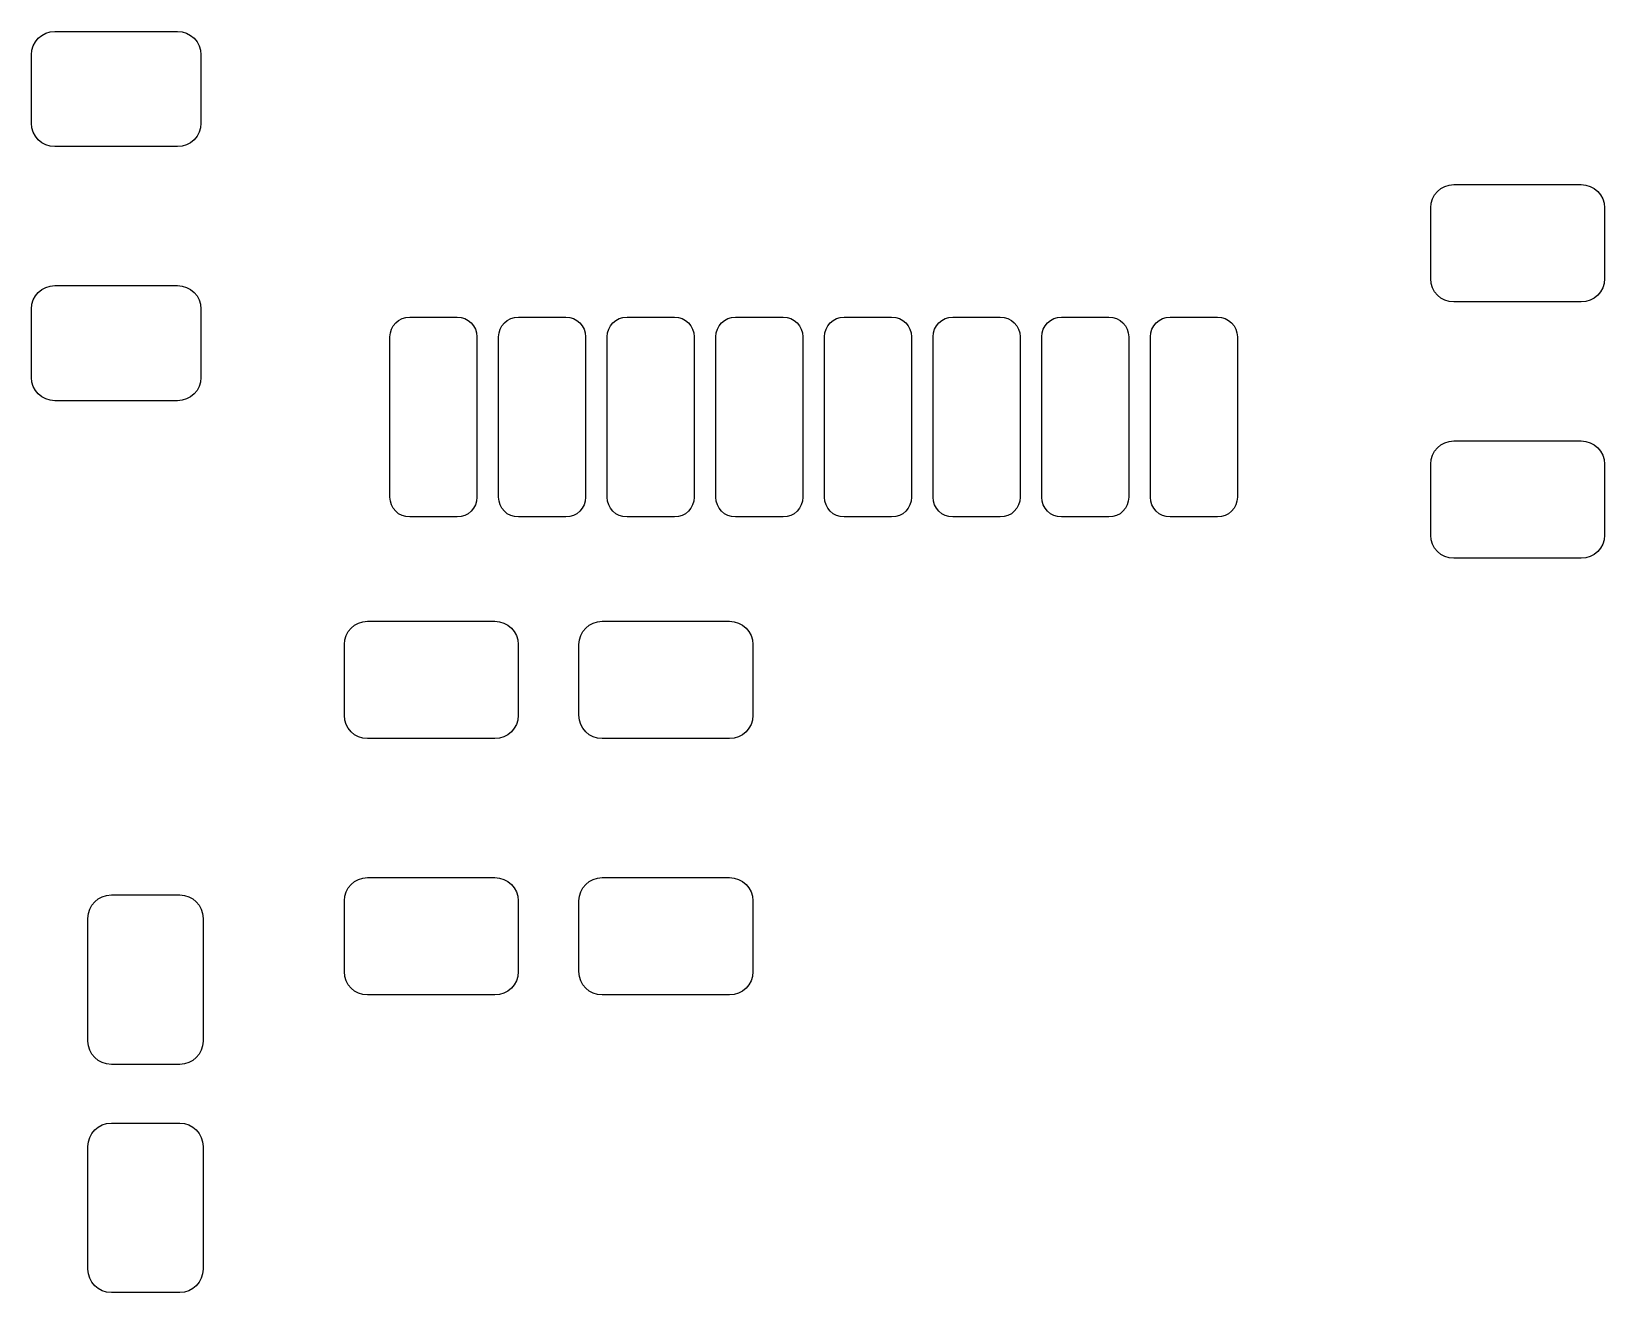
# Model space of a CAD drawing. Extents: x -2.2 to 93.1, y -83.6 to 12.9.
# Drawn here: x 75.03 to 93.12, y -83.6 to -69.09 of the extents above; entities that cross this region are included whole.
import ezdxf

# ---------------------------------------------------------------- set-up
doc = ezdxf.new("R2010")
doc.units = 0
doc.layers.add('BLACK', color=7, linetype='CONTINUOUS')

msp = doc.modelspace()

# ---------------------------------------------------------------- linework, layer by layer
at = {"layer": 'BLACK', "linetype": 'CONTINUOUS'}
for p, q in [((75.1033, -69.1658), (75.1436, -69.1326)), ((75.1436, -69.1326), (75.1897, -69.108)), ((75.1897, -69.108), (75.2397, -69.0929)), ((75.2397, -69.0929), (75.2941, -69.0875)), ((75.2941, -69.0875), (76.7059, -69.0875)), ((76.7059, -69.0875), (76.7603, -69.0929)), ((76.7603, -69.0929), (76.8103, -69.108)), ((76.8103, -69.108), (76.8563, -69.1326)), ((76.8563, -69.1326), (76.8967, -69.1658)), ((75.025, -69.3566), (75.0304, -69.3022)), ((75.0304, -69.3022), (75.0455, -69.2522)), ((75.0455, -69.2522), (75.0701, -69.2061)), ((75.0701, -69.2061), (75.1033, -69.1658)), ((76.8967, -69.1658), (76.9299, -69.2061)), ((76.9299, -69.2061), (76.9545, -69.2522)), ((76.9545, -69.2522), (76.9696, -69.3022)), ((76.9696, -69.3022), (76.975, -69.3566)), ((75.025, -70.1434), (75.025, -69.3566)), ((76.975, -69.3566), (76.975, -70.1434)), ((75.0304, -70.1978), (75.025, -70.1434)), ((75.0455, -70.2478), (75.0304, -70.1978)), ((76.9696, -70.1978), (76.9545, -70.2478)), ((76.975, -70.1434), (76.9696, -70.1978)), ((75.0701, -70.2938), (75.0455, -70.2478)), ((75.1033, -70.3342), (75.0701, -70.2938)), ((75.1436, -70.3674), (75.1033, -70.3342)), ((75.1897, -70.392), (75.1436, -70.3674)), ((75.2397, -70.4071), (75.1897, -70.392)), ((75.2941, -70.4125), (75.2397, -70.4071)), ((76.7603, -70.4071), (76.7059, -70.4125)), ((76.8103, -70.392), (76.7603, -70.4071)), ((76.8563, -70.3674), (76.8103, -70.392)), ((76.8967, -70.3342), (76.8563, -70.3674)), ((76.9299, -70.2938), (76.8967, -70.3342)), ((76.9545, -70.2478), (76.9299, -70.2938)), ((76.7059, -70.4125), (75.2941, -70.4125)), ((91.1699, -70.968), (91.2029, -70.9279)), ((91.2029, -70.9279), (91.243, -70.8949)), ((91.243, -70.8949), (91.2888, -70.8704)), ((91.2888, -70.8704), (91.3385, -70.8553)), ((91.3385, -70.8553), (91.3927, -70.85)), ((91.3927, -70.85), (92.8573, -70.85)), ((92.8573, -70.85), (92.9115, -70.8553)), ((92.9115, -70.8553), (92.9612, -70.8704)), ((92.9612, -70.8704), (93.007, -70.8949)), ((93.007, -70.8949), (93.0471, -70.9279)), ((93.0471, -70.9279), (93.0801, -70.968)), ((91.125, -71.1177), (91.1303, -71.0635)), ((91.125, -71.9323), (91.125, -71.1177)), ((91.1303, -71.0635), (91.1454, -71.0138)), ((91.1454, -71.0138), (91.1699, -70.968)), ((93.0801, -70.968), (93.1046, -71.0138)), ((93.1046, -71.0138), (93.1197, -71.0635)), ((93.1197, -71.0635), (93.125, -71.1177)), ((93.125, -71.1177), (93.125, -71.9323)), ((75.1436, -72.0576), (75.1897, -72.033)), ((75.1897, -72.033), (75.2397, -72.0179)), ((75.2397, -72.0179), (75.2941, -72.0125)), ((75.2941, -72.0125), (76.7059, -72.0125)), ((76.7059, -72.0125), (76.7603, -72.0179)), ((76.7603, -72.0179), (76.8103, -72.033)), ((76.8103, -72.033), (76.8563, -72.0576)), ((91.1303, -71.9865), (91.125, -71.9323)), ((91.1454, -72.0362), (91.1303, -71.9865)), ((91.1699, -72.082), (91.1454, -72.0362)), ((93.1046, -72.0362), (93.0801, -72.082)), ((93.1197, -71.9865), (93.1046, -72.0362)), ((93.125, -71.9323), (93.1197, -71.9865)), ((75.0304, -72.2272), (75.0455, -72.1772)), ((75.0455, -72.1772), (75.0701, -72.1311)), ((75.0701, -72.1311), (75.1033, -72.0908)), ((75.1033, -72.0908), (75.1436, -72.0576)), ((76.8563, -72.0576), (76.8967, -72.0908)), ((76.8967, -72.0908), (76.9299, -72.1311)), ((76.9299, -72.1311), (76.9545, -72.1772)), ((76.9545, -72.1772), (76.9696, -72.2272)), ((91.2029, -72.1221), (91.1699, -72.082)), ((91.243, -72.1551), (91.2029, -72.1221)), ((91.2888, -72.1796), (91.243, -72.1551)), ((91.3385, -72.1947), (91.2888, -72.1796)), ((91.3927, -72.2), (91.3385, -72.1947)), ((92.8573, -72.2), (91.3927, -72.2)), ((92.9115, -72.1947), (92.8573, -72.2)), ((92.9612, -72.1796), (92.9115, -72.1947)), ((93.007, -72.1551), (92.9612, -72.1796)), ((93.0471, -72.1221), (93.007, -72.1551)), ((93.0801, -72.082), (93.0471, -72.1221)), ((75.025, -72.2816), (75.0304, -72.2272)), ((75.025, -73.0684), (75.025, -72.2816)), ((76.9696, -72.2272), (76.975, -72.2816)), ((76.975, -72.2816), (76.975, -73.0684)), ((79.2501, -72.4131), (79.289, -72.3923)), ((79.289, -72.3923), (79.3312, -72.3796)), ((79.3312, -72.3796), (79.3775, -72.375)), ((79.3775, -72.375), (79.9225, -72.375)), ((79.9225, -72.375), (79.9688, -72.3796)), ((79.9688, -72.3796), (80.011, -72.3923)), ((80.011, -72.3923), (80.0499, -72.4131)), ((80.5001, -72.4131), (80.539, -72.3923)), ((80.539, -72.3923), (80.5812, -72.3796)), ((80.5812, -72.3796), (80.6275, -72.375)), ((80.6275, -72.375), (81.1725, -72.375)), ((81.1725, -72.375), (81.2188, -72.3796)), ((81.2188, -72.3796), (81.261, -72.3923)), ((81.261, -72.3923), (81.2999, -72.4131)), ((81.7501, -72.4131), (81.789, -72.3923)), ((81.789, -72.3923), (81.8312, -72.3796)), ((81.8312, -72.3796), (81.8775, -72.375)), ((81.8775, -72.375), (82.4225, -72.375)), ((82.4225, -72.375), (82.4688, -72.3796)), ((82.4688, -72.3796), (82.511, -72.3923)), ((82.511, -72.3923), (82.5499, -72.4131)), ((83.0001, -72.4131), (83.039, -72.3923)), ((83.039, -72.3923), (83.0812, -72.3796)), ((83.0812, -72.3796), (83.1275, -72.375)), ((83.1275, -72.375), (83.6725, -72.375)), ((83.6725, -72.375), (83.7188, -72.3796)), ((83.7188, -72.3796), (83.761, -72.3923)), ((83.761, -72.3923), (83.7999, -72.4131)), ((84.2501, -72.4131), (84.289, -72.3923)), ((84.289, -72.3923), (84.3312, -72.3796)), ((84.3312, -72.3796), (84.3775, -72.375)), ((84.3775, -72.375), (84.9225, -72.375)), ((84.9225, -72.375), (84.9688, -72.3796)), ((84.9688, -72.3796), (85.011, -72.3923)), ((85.011, -72.3923), (85.0499, -72.4131)), ((85.5001, -72.4131), (85.539, -72.3923)), ((85.539, -72.3923), (85.5812, -72.3796)), ((85.5812, -72.3796), (85.6275, -72.375)), ((85.6275, -72.375), (86.1725, -72.375)), ((86.1725, -72.375), (86.2188, -72.3796)), ((86.2188, -72.3796), (86.261, -72.3923)), ((86.261, -72.3923), (86.2999, -72.4131)), ((86.7501, -72.4131), (86.789, -72.3923)), ((86.789, -72.3923), (86.8312, -72.3796)), ((86.8312, -72.3796), (86.8775, -72.375)), ((86.8775, -72.375), (87.4225, -72.375)), ((87.4225, -72.375), (87.4688, -72.3796)), ((87.4688, -72.3796), (87.511, -72.3923)), ((87.511, -72.3923), (87.5499, -72.4131)), ((88.0001, -72.4131), (88.039, -72.3923)), ((88.039, -72.3923), (88.0812, -72.3796)), ((88.0812, -72.3796), (88.1275, -72.375)), ((88.1275, -72.375), (88.6725, -72.375)), ((88.6725, -72.375), (88.7188, -72.3796)), ((88.7188, -72.3796), (88.761, -72.3923)), ((88.761, -72.3923), (88.7999, -72.4131)), ((79.15, -72.6025), (79.1546, -72.5562)), ((79.1546, -72.5562), (79.1673, -72.514)), ((79.1673, -72.514), (79.1881, -72.4751)), ((79.1881, -72.4751), (79.2161, -72.4411)), ((79.2161, -72.4411), (79.2501, -72.4131)), ((80.0499, -72.4131), (80.0839, -72.4411)), ((80.0839, -72.4411), (80.1119, -72.4751)), ((80.1119, -72.4751), (80.1326, -72.514)), ((80.1326, -72.514), (80.1454, -72.5562)), ((80.1454, -72.5562), (80.15, -72.6025)), ((80.4, -72.6025), (80.4046, -72.5562)), ((80.4046, -72.5562), (80.4173, -72.514)), ((80.4173, -72.514), (80.4381, -72.4751)), ((80.4381, -72.4751), (80.4661, -72.4411)), ((80.4661, -72.4411), (80.5001, -72.4131)), ((81.2999, -72.4131), (81.3339, -72.4411)), ((81.3339, -72.4411), (81.3619, -72.4751)), ((81.3619, -72.4751), (81.3826, -72.514)), ((81.3826, -72.514), (81.3954, -72.5562)), ((81.3954, -72.5562), (81.4, -72.6025)), ((81.65, -72.6025), (81.6546, -72.5562)), ((81.6546, -72.5562), (81.6673, -72.514)), ((81.6673, -72.514), (81.6881, -72.4751)), ((81.6881, -72.4751), (81.7161, -72.4411)), ((81.7161, -72.4411), (81.7501, -72.4131)), ((82.5499, -72.4131), (82.5839, -72.4411)), ((82.5839, -72.4411), (82.6119, -72.4751)), ((82.6119, -72.4751), (82.6326, -72.514)), ((82.6326, -72.514), (82.6454, -72.5562)), ((82.6454, -72.5562), (82.65, -72.6025)), ((82.9, -72.6025), (82.9046, -72.5562)), ((82.9046, -72.5562), (82.9173, -72.514)), ((82.9173, -72.514), (82.9381, -72.4751)), ((82.9381, -72.4751), (82.9661, -72.4411)), ((82.9661, -72.4411), (83.0001, -72.4131)), ((83.7999, -72.4131), (83.8339, -72.4411)), ((83.8339, -72.4411), (83.8619, -72.4751)), ((83.8619, -72.4751), (83.8826, -72.514)), ((83.8826, -72.514), (83.8954, -72.5562)), ((83.8954, -72.5562), (83.9, -72.6025)), ((84.15, -72.6025), (84.1546, -72.5562)), ((84.1546, -72.5562), (84.1673, -72.514)), ((84.1673, -72.514), (84.1881, -72.4751)), ((84.1881, -72.4751), (84.2161, -72.4411)), ((84.2161, -72.4411), (84.2501, -72.4131)), ((85.0499, -72.4131), (85.0839, -72.4411)), ((85.0839, -72.4411), (85.1119, -72.4751)), ((85.1119, -72.4751), (85.1326, -72.514)), ((85.1326, -72.514), (85.1454, -72.5562)), ((85.1454, -72.5562), (85.15, -72.6025)), ((85.4, -72.6025), (85.4046, -72.5562)), ((85.4046, -72.5562), (85.4173, -72.514)), ((85.4173, -72.514), (85.4381, -72.4751)), ((85.4381, -72.4751), (85.4661, -72.4411)), ((85.4661, -72.4411), (85.5001, -72.4131)), ((86.2999, -72.4131), (86.3339, -72.4411)), ((86.3339, -72.4411), (86.3619, -72.4751)), ((86.3619, -72.4751), (86.3826, -72.514)), ((86.3826, -72.514), (86.3954, -72.5562)), ((86.3954, -72.5562), (86.4, -72.6025)), ((86.65, -72.6025), (86.6546, -72.5562)), ((86.6546, -72.5562), (86.6673, -72.514)), ((86.6673, -72.514), (86.6881, -72.4751)), ((86.6881, -72.4751), (86.7161, -72.4411)), ((86.7161, -72.4411), (86.7501, -72.4131)), ((87.5499, -72.4131), (87.5839, -72.4411)), ((87.5839, -72.4411), (87.6119, -72.4751)), ((87.6119, -72.4751), (87.6326, -72.514)), ((87.6326, -72.514), (87.6454, -72.5562)), ((87.6454, -72.5562), (87.65, -72.6025)), ((87.9, -72.6025), (87.9046, -72.5562)), ((87.9046, -72.5562), (87.9173, -72.514)), ((87.9173, -72.514), (87.9381, -72.4751)), ((87.9381, -72.4751), (87.9661, -72.4411)), ((87.9661, -72.4411), (88.0001, -72.4131)), ((88.7999, -72.4131), (88.8339, -72.4411)), ((88.8339, -72.4411), (88.8619, -72.4751)), ((88.8619, -72.4751), (88.8826, -72.514)), ((88.8826, -72.514), (88.8954, -72.5562)), ((88.8954, -72.5562), (88.9, -72.6025)), ((79.15, -74.4475), (79.15, -72.6025)), ((80.15, -72.6025), (80.15, -74.4475)), ((80.4, -74.4475), (80.4, -72.6025)), ((81.4, -72.6025), (81.4, -74.4475)), ((81.65, -74.4475), (81.65, -72.6025)), ((82.65, -72.6025), (82.65, -74.4475)), ((82.9, -74.4475), (82.9, -72.6025)), ((83.9, -72.6025), (83.9, -74.4475)), ((84.15, -74.4475), (84.15, -72.6025)), ((85.15, -72.6025), (85.15, -74.4475)), ((85.4, -74.4475), (85.4, -72.6025)), ((86.4, -72.6025), (86.4, -74.4475)), ((86.65, -74.4475), (86.65, -72.6025)), ((87.65, -72.6025), (87.65, -74.4475)), ((87.9, -74.4475), (87.9, -72.6025)), ((88.9, -72.6025), (88.9, -74.4475)), ((75.0304, -73.1228), (75.025, -73.0684)), ((75.0455, -73.1728), (75.0304, -73.1228)), ((76.9696, -73.1228), (76.9545, -73.1728)), ((76.975, -73.0684), (76.9696, -73.1228)), ((75.0701, -73.2189), (75.0455, -73.1728)), ((75.1033, -73.2592), (75.0701, -73.2189)), ((75.1436, -73.2924), (75.1033, -73.2592)), ((75.1897, -73.317), (75.1436, -73.2924)), ((76.8563, -73.2924), (76.8103, -73.317)), ((76.8967, -73.2592), (76.8563, -73.2924)), ((76.9299, -73.2189), (76.8967, -73.2592)), ((76.9545, -73.1728), (76.9299, -73.2189)), ((75.2397, -73.3321), (75.1897, -73.317)), ((75.2941, -73.3375), (75.2397, -73.3321)), ((76.7059, -73.3375), (75.2941, -73.3375)), ((76.7603, -73.3321), (76.7059, -73.3375)), ((76.8103, -73.317), (76.7603, -73.3321)), ((91.2029, -73.8779), (91.243, -73.8449)), ((91.243, -73.8449), (91.2888, -73.8204)), ((91.2888, -73.8204), (91.3385, -73.8053)), ((91.3385, -73.8053), (91.3927, -73.8)), ((91.3927, -73.8), (92.8573, -73.8)), ((92.8573, -73.8), (92.9115, -73.8053)), ((92.9115, -73.8053), (92.9612, -73.8204)), ((92.9612, -73.8204), (93.007, -73.8449)), ((93.007, -73.8449), (93.0471, -73.8779)), ((91.125, -74.0677), (91.1303, -74.0135)), ((91.1303, -74.0135), (91.1454, -73.9638)), ((91.1454, -73.9638), (91.1699, -73.918)), ((91.1699, -73.918), (91.2029, -73.8779)), ((93.0471, -73.8779), (93.0801, -73.918)), ((93.0801, -73.918), (93.1046, -73.9638)), ((93.1046, -73.9638), (93.1197, -74.0135)), ((93.1197, -74.0135), (93.125, -74.0677)), ((91.125, -74.8823), (91.125, -74.0677)), ((93.125, -74.0677), (93.125, -74.8823)), ((79.1546, -74.4938), (79.15, -74.4475)), ((79.1673, -74.536), (79.1546, -74.4938)), ((79.1881, -74.5749), (79.1673, -74.536)), ((80.1326, -74.536), (80.1119, -74.5749)), ((80.1454, -74.4938), (80.1326, -74.536)), ((80.15, -74.4475), (80.1454, -74.4938)), ((80.4046, -74.4938), (80.4, -74.4475)), ((80.4173, -74.536), (80.4046, -74.4938)), ((80.4381, -74.5749), (80.4173, -74.536)), ((81.3826, -74.536), (81.3619, -74.5749)), ((81.3954, -74.4938), (81.3826, -74.536)), ((81.4, -74.4475), (81.3954, -74.4938)), ((81.6546, -74.4938), (81.65, -74.4475)), ((81.6673, -74.536), (81.6546, -74.4938)), ((81.6881, -74.5749), (81.6673, -74.536)), ((82.6326, -74.536), (82.6119, -74.5749)), ((82.6454, -74.4938), (82.6326, -74.536)), ((82.65, -74.4475), (82.6454, -74.4938)), ((82.9046, -74.4938), (82.9, -74.4475)), ((82.9173, -74.536), (82.9046, -74.4938)), ((82.9381, -74.5749), (82.9173, -74.536)), ((83.8826, -74.536), (83.8619, -74.5749)), ((83.8954, -74.4938), (83.8826, -74.536)), ((83.9, -74.4475), (83.8954, -74.4938)), ((84.1546, -74.4938), (84.15, -74.4475)), ((84.1673, -74.536), (84.1546, -74.4938)), ((84.1881, -74.5749), (84.1673, -74.536)), ((85.1326, -74.536), (85.1119, -74.5749)), ((85.1454, -74.4938), (85.1326, -74.536)), ((85.15, -74.4475), (85.1454, -74.4938)), ((85.4046, -74.4938), (85.4, -74.4475)), ((85.4173, -74.536), (85.4046, -74.4938)), ((85.4381, -74.5749), (85.4173, -74.536)), ((86.3826, -74.536), (86.3619, -74.5749)), ((86.3954, -74.4938), (86.3826, -74.536)), ((86.4, -74.4475), (86.3954, -74.4938)), ((86.6546, -74.4938), (86.65, -74.4475)), ((86.6673, -74.536), (86.6546, -74.4938)), ((86.6881, -74.5749), (86.6673, -74.536)), ((87.6326, -74.536), (87.6119, -74.5749)), ((87.6454, -74.4938), (87.6326, -74.536)), ((87.65, -74.4475), (87.6454, -74.4938)), ((87.9046, -74.4938), (87.9, -74.4475)), ((87.9173, -74.536), (87.9046, -74.4938)), ((87.9381, -74.5749), (87.9173, -74.536)), ((88.8826, -74.536), (88.8619, -74.5749)), ((88.8954, -74.4938), (88.8826, -74.536)), ((88.9, -74.4475), (88.8954, -74.4938)), ((79.2161, -74.6089), (79.1881, -74.5749)), ((79.2501, -74.6369), (79.2161, -74.6089)), ((79.289, -74.6576), (79.2501, -74.6369)), ((79.3312, -74.6704), (79.289, -74.6576)), ((79.3775, -74.675), (79.3312, -74.6704)), ((79.9225, -74.675), (79.3775, -74.675)), ((79.9688, -74.6704), (79.9225, -74.675)), ((80.011, -74.6576), (79.9688, -74.6704)), ((80.0499, -74.6369), (80.011, -74.6576)), ((80.0839, -74.6089), (80.0499, -74.6369)), ((80.1119, -74.5749), (80.0839, -74.6089)), ((80.4661, -74.6089), (80.4381, -74.5749)), ((80.5001, -74.6369), (80.4661, -74.6089)), ((80.539, -74.6576), (80.5001, -74.6369)), ((80.5812, -74.6704), (80.539, -74.6576)), ((80.6275, -74.675), (80.5812, -74.6704)), ((81.1725, -74.675), (80.6275, -74.675)), ((81.2188, -74.6704), (81.1725, -74.675)), ((81.261, -74.6576), (81.2188, -74.6704)), ((81.2999, -74.6369), (81.261, -74.6576)), ((81.3339, -74.6089), (81.2999, -74.6369)), ((81.3619, -74.5749), (81.3339, -74.6089)), ((81.7161, -74.6089), (81.6881, -74.5749)), ((81.7501, -74.6369), (81.7161, -74.6089)), ((81.789, -74.6576), (81.7501, -74.6369)), ((81.8312, -74.6704), (81.789, -74.6576)), ((81.8775, -74.675), (81.8312, -74.6704)), ((82.4225, -74.675), (81.8775, -74.675)), ((82.4688, -74.6704), (82.4225, -74.675)), ((82.511, -74.6576), (82.4688, -74.6704)), ((82.5499, -74.6369), (82.511, -74.6576)), ((82.5839, -74.6089), (82.5499, -74.6369)), ((82.6119, -74.5749), (82.5839, -74.6089)), ((82.9661, -74.6089), (82.9381, -74.5749)), ((83.0001, -74.6369), (82.9661, -74.6089)), ((83.039, -74.6576), (83.0001, -74.6369)), ((83.0812, -74.6704), (83.039, -74.6576)), ((83.1275, -74.675), (83.0812, -74.6704)), ((83.6725, -74.675), (83.1275, -74.675)), ((83.7188, -74.6704), (83.6725, -74.675)), ((83.761, -74.6576), (83.7188, -74.6704)), ((83.7999, -74.6369), (83.761, -74.6576)), ((83.8339, -74.6089), (83.7999, -74.6369)), ((83.8619, -74.5749), (83.8339, -74.6089)), ((84.2161, -74.6089), (84.1881, -74.5749)), ((84.2501, -74.6369), (84.2161, -74.6089)), ((84.289, -74.6576), (84.2501, -74.6369)), ((84.3312, -74.6704), (84.289, -74.6576)), ((84.3775, -74.675), (84.3312, -74.6704)), ((84.9225, -74.675), (84.3775, -74.675)), ((84.9688, -74.6704), (84.9225, -74.675)), ((85.011, -74.6576), (84.9688, -74.6704)), ((85.0499, -74.6369), (85.011, -74.6576)), ((85.0839, -74.6089), (85.0499, -74.6369)), ((85.1119, -74.5749), (85.0839, -74.6089)), ((85.4661, -74.6089), (85.4381, -74.5749)), ((85.5001, -74.6369), (85.4661, -74.6089)), ((85.539, -74.6576), (85.5001, -74.6369)), ((85.5812, -74.6704), (85.539, -74.6576)), ((85.6275, -74.675), (85.5812, -74.6704)), ((86.1725, -74.675), (85.6275, -74.675)), ((86.2188, -74.6704), (86.1725, -74.675)), ((86.261, -74.6576), (86.2188, -74.6704)), ((86.2999, -74.6369), (86.261, -74.6576)), ((86.3339, -74.6089), (86.2999, -74.6369)), ((86.3619, -74.5749), (86.3339, -74.6089)), ((86.7161, -74.6089), (86.6881, -74.5749)), ((86.7501, -74.6369), (86.7161, -74.6089)), ((86.789, -74.6576), (86.7501, -74.6369)), ((86.8312, -74.6704), (86.789, -74.6576)), ((86.8775, -74.675), (86.8312, -74.6704)), ((87.4225, -74.675), (86.8775, -74.675)), ((87.4688, -74.6704), (87.4225, -74.675)), ((87.511, -74.6576), (87.4688, -74.6704)), ((87.5499, -74.6369), (87.511, -74.6576)), ((87.5839, -74.6089), (87.5499, -74.6369)), ((87.6119, -74.5749), (87.5839, -74.6089)), ((87.9661, -74.6089), (87.9381, -74.5749)), ((88.0001, -74.6369), (87.9661, -74.6089)), ((88.039, -74.6576), (88.0001, -74.6369)), ((88.0812, -74.6704), (88.039, -74.6576)), ((88.1275, -74.675), (88.0812, -74.6704)), ((88.6725, -74.675), (88.1275, -74.675)), ((88.7188, -74.6704), (88.6725, -74.675)), ((88.761, -74.6576), (88.7188, -74.6704)), ((88.7999, -74.6369), (88.761, -74.6576)), ((88.8339, -74.6089), (88.7999, -74.6369)), ((88.8619, -74.5749), (88.8339, -74.6089)), ((91.1303, -74.9365), (91.125, -74.8823)), ((93.125, -74.8823), (93.1197, -74.9365)), ((91.1454, -74.9862), (91.1303, -74.9365)), ((91.1699, -75.032), (91.1454, -74.9862)), ((91.2029, -75.0721), (91.1699, -75.032)), ((91.243, -75.1051), (91.2029, -75.0721)), ((91.2888, -75.1296), (91.243, -75.1051)), ((93.007, -75.1051), (92.9612, -75.1296)), ((93.0471, -75.0721), (93.007, -75.1051)), ((93.0801, -75.032), (93.0471, -75.0721)), ((93.1046, -74.9862), (93.0801, -75.032)), ((93.1197, -74.9365), (93.1046, -74.9862)), ((91.3385, -75.1447), (91.2888, -75.1296)), ((91.3927, -75.15), (91.3385, -75.1447)), ((92.8573, -75.15), (91.3927, -75.15)), ((92.9115, -75.1447), (92.8573, -75.15)), ((92.9612, -75.1296), (92.9115, -75.1447)), ((78.6454, -76.0388), (78.6699, -75.993)), ((78.6699, -75.993), (78.7029, -75.9529)), ((78.7029, -75.9529), (78.743, -75.9199)), ((78.743, -75.9199), (78.7888, -75.8954)), ((78.7888, -75.8954), (78.8385, -75.8803)), ((78.8385, -75.8803), (78.8927, -75.875)), ((78.8927, -75.875), (80.3573, -75.875)), ((80.3573, -75.875), (80.4115, -75.8803)), ((80.4115, -75.8803), (80.4612, -75.8954)), ((80.4612, -75.8954), (80.507, -75.9199)), ((80.507, -75.9199), (80.5471, -75.9529)), ((80.5471, -75.9529), (80.5801, -75.993)), ((80.5801, -75.993), (80.6046, -76.0388)), ((81.3454, -76.0388), (81.3699, -75.993)), ((81.3699, -75.993), (81.4029, -75.9529)), ((81.4029, -75.9529), (81.443, -75.9199)), ((81.443, -75.9199), (81.4888, -75.8954)), ((81.4888, -75.8954), (81.5385, -75.8803)), ((81.5385, -75.8803), (81.5927, -75.875)), ((81.5927, -75.875), (83.0573, -75.875)), ((83.0573, -75.875), (83.1115, -75.8803)), ((83.1115, -75.8803), (83.1612, -75.8954)), ((83.1612, -75.8954), (83.207, -75.9199)), ((83.207, -75.9199), (83.2471, -75.9529)), ((83.2471, -75.9529), (83.2801, -75.993)), ((83.2801, -75.993), (83.3046, -76.0388)), ((78.625, -76.1427), (78.6303, -76.0885)), ((78.625, -76.9573), (78.625, -76.1427)), ((78.6303, -76.0885), (78.6454, -76.0388)), ((80.6046, -76.0388), (80.6197, -76.0885)), ((80.6197, -76.0885), (80.625, -76.1427)), ((80.625, -76.1427), (80.625, -76.9573)), ((81.325, -76.1427), (81.3303, -76.0885)), ((81.325, -76.9573), (81.325, -76.1427)), ((81.3303, -76.0885), (81.3454, -76.0388)), ((83.3046, -76.0388), (83.3197, -76.0885)), ((83.3197, -76.0885), (83.325, -76.1427)), ((83.325, -76.1427), (83.325, -76.9573)), ((78.6303, -77.0115), (78.625, -76.9573)), ((78.6454, -77.0612), (78.6303, -77.0115)), ((78.6699, -77.107), (78.6454, -77.0612)), ((80.6046, -77.0612), (80.5801, -77.107)), ((80.6197, -77.0115), (80.6046, -77.0612)), ((80.625, -76.9573), (80.6197, -77.0115)), ((81.3303, -77.0115), (81.325, -76.9573)), ((81.3454, -77.0612), (81.3303, -77.0115)), ((81.3699, -77.107), (81.3454, -77.0612)), ((83.3046, -77.0612), (83.2801, -77.107)), ((83.3197, -77.0115), (83.3046, -77.0612)), ((83.325, -76.9573), (83.3197, -77.0115)), ((78.7029, -77.1471), (78.6699, -77.107)), ((78.743, -77.1801), (78.7029, -77.1471)), ((78.7888, -77.2046), (78.743, -77.1801)), ((78.8385, -77.2197), (78.7888, -77.2046)), ((78.8927, -77.225), (78.8385, -77.2197)), ((80.3573, -77.225), (78.8927, -77.225)), ((80.4115, -77.2197), (80.3573, -77.225)), ((80.4612, -77.2046), (80.4115, -77.2197)), ((80.507, -77.1801), (80.4612, -77.2046)), ((80.5471, -77.1471), (80.507, -77.1801)), ((80.5801, -77.107), (80.5471, -77.1471)), ((81.4029, -77.1471), (81.3699, -77.107)), ((81.443, -77.1801), (81.4029, -77.1471)), ((81.4888, -77.2046), (81.443, -77.1801)), ((81.5385, -77.2197), (81.4888, -77.2046)), ((81.5927, -77.225), (81.5385, -77.2197)), ((83.0573, -77.225), (81.5927, -77.225)), ((83.1115, -77.2197), (83.0573, -77.225)), ((83.1612, -77.2046), (83.1115, -77.2197)), ((83.207, -77.1801), (83.1612, -77.2046)), ((83.2471, -77.1471), (83.207, -77.1801)), ((83.2801, -77.107), (83.2471, -77.1471)), ((78.6699, -78.943), (78.7029, -78.9029)), ((78.7029, -78.9029), (78.743, -78.8699)), ((78.743, -78.8699), (78.7888, -78.8454)), ((78.7888, -78.8454), (78.8385, -78.8303)), ((78.8385, -78.8303), (78.8927, -78.825)), ((78.8927, -78.825), (80.3573, -78.825)), ((80.3573, -78.825), (80.4115, -78.8303)), ((80.4115, -78.8303), (80.4612, -78.8454)), ((80.4612, -78.8454), (80.507, -78.8699)), ((80.507, -78.8699), (80.5471, -78.9029)), ((80.5471, -78.9029), (80.5801, -78.943)), ((81.3699, -78.943), (81.4029, -78.9029)), ((81.4029, -78.9029), (81.443, -78.8699)), ((81.443, -78.8699), (81.4888, -78.8454)), ((81.4888, -78.8454), (81.5385, -78.8303)), ((81.5385, -78.8303), (81.5927, -78.825)), ((81.5927, -78.825), (83.0573, -78.825)), ((83.0573, -78.825), (83.1115, -78.8303)), ((83.1115, -78.8303), (83.1612, -78.8454)), ((83.1612, -78.8454), (83.207, -78.8699)), ((83.207, -78.8699), (83.2471, -78.9029)), ((83.2471, -78.9029), (83.2801, -78.943)), ((75.7533, -79.1033), (75.7936, -79.0701)), ((75.7936, -79.0701), (75.8397, -79.0455)), ((75.8397, -79.0455), (75.8897, -79.0304)), ((75.8897, -79.0304), (75.9441, -79.025)), ((75.9441, -79.025), (76.7309, -79.025)), ((76.7309, -79.025), (76.7853, -79.0304)), ((76.7853, -79.0304), (76.8353, -79.0455)), ((76.8353, -79.0455), (76.8813, -79.0701)), ((76.8813, -79.0701), (76.9217, -79.1033)), ((78.625, -79.0927), (78.6303, -79.0385)), ((78.625, -79.9073), (78.625, -79.0927)), ((78.6303, -79.0385), (78.6454, -78.9888)), ((78.6454, -78.9888), (78.6699, -78.943)), ((80.5801, -78.943), (80.6046, -78.9888)), ((80.6046, -78.9888), (80.6197, -79.0385)), ((80.6197, -79.0385), (80.625, -79.0927)), ((80.625, -79.0927), (80.625, -79.9073)), ((81.325, -79.0927), (81.3303, -79.0385)), ((81.325, -79.9073), (81.325, -79.0927)), ((81.3303, -79.0385), (81.3454, -78.9888)), ((81.3454, -78.9888), (81.3699, -78.943)), ((83.2801, -78.943), (83.3046, -78.9888)), ((83.3046, -78.9888), (83.3197, -79.0385)), ((83.3197, -79.0385), (83.325, -79.0927)), ((83.325, -79.0927), (83.325, -79.9073)), ((75.675, -79.2941), (75.6804, -79.2397)), ((75.6804, -79.2397), (75.6955, -79.1897)), ((75.6955, -79.1897), (75.7201, -79.1436)), ((75.7201, -79.1436), (75.7533, -79.1033)), ((76.9217, -79.1033), (76.9549, -79.1436)), ((76.9549, -79.1436), (76.9795, -79.1897)), ((76.9795, -79.1897), (76.9946, -79.2397)), ((76.9946, -79.2397), (77, -79.2941)), ((75.675, -80.7059), (75.675, -79.2941)), ((77, -79.2941), (77, -80.7059)), ((78.6303, -79.9615), (78.625, -79.9073)), ((78.6454, -80.0112), (78.6303, -79.9615)), ((80.6197, -79.9615), (80.6046, -80.0112)), ((80.625, -79.9073), (80.6197, -79.9615)), ((81.3303, -79.9615), (81.325, -79.9073)), ((81.3454, -80.0112), (81.3303, -79.9615)), ((83.3197, -79.9615), (83.3046, -80.0112)), ((83.325, -79.9073), (83.3197, -79.9615)), ((78.6699, -80.057), (78.6454, -80.0112)), ((78.7029, -80.0971), (78.6699, -80.057)), ((78.743, -80.1301), (78.7029, -80.0971)), ((78.7888, -80.1546), (78.743, -80.1301)), ((78.8385, -80.1697), (78.7888, -80.1546)), ((78.8927, -80.175), (78.8385, -80.1697)), ((80.3573, -80.175), (78.8927, -80.175)), ((80.4115, -80.1697), (80.3573, -80.175)), ((80.4612, -80.1546), (80.4115, -80.1697)), ((80.507, -80.1301), (80.4612, -80.1546)), ((80.5471, -80.0971), (80.507, -80.1301)), ((80.5801, -80.057), (80.5471, -80.0971)), ((80.6046, -80.0112), (80.5801, -80.057)), ((81.3699, -80.057), (81.3454, -80.0112)), ((81.4029, -80.0971), (81.3699, -80.057)), ((81.443, -80.1301), (81.4029, -80.0971)), ((81.4888, -80.1546), (81.443, -80.1301)), ((81.5385, -80.1697), (81.4888, -80.1546)), ((81.5927, -80.175), (81.5385, -80.1697)), ((83.0573, -80.175), (81.5927, -80.175)), ((83.1115, -80.1697), (83.0573, -80.175)), ((83.1612, -80.1546), (83.1115, -80.1697)), ((83.207, -80.1301), (83.1612, -80.1546)), ((83.2471, -80.0971), (83.207, -80.1301)), ((83.2801, -80.057), (83.2471, -80.0971)), ((83.3046, -80.0112), (83.2801, -80.057)), ((75.6804, -80.7603), (75.675, -80.7059)), ((77, -80.7059), (76.9946, -80.7603)), ((75.6955, -80.8103), (75.6804, -80.7603)), ((75.7201, -80.8563), (75.6955, -80.8103)), ((75.7533, -80.8967), (75.7201, -80.8563)), ((75.7936, -80.9299), (75.7533, -80.8967)), ((76.9217, -80.8967), (76.8813, -80.9299)), ((76.9549, -80.8563), (76.9217, -80.8967)), ((76.9795, -80.8103), (76.9549, -80.8563)), ((76.9946, -80.7603), (76.9795, -80.8103)), ((75.8397, -80.9545), (75.7936, -80.9299)), ((75.8897, -80.9696), (75.8397, -80.9545)), ((75.9441, -80.975), (75.8897, -80.9696)), ((76.7309, -80.975), (75.9441, -80.975)), ((76.7853, -80.9696), (76.7309, -80.975)), ((76.8353, -80.9545), (76.7853, -80.9696)), ((76.8813, -80.9299), (76.8353, -80.9545)), ((75.6955, -81.8147), (75.7201, -81.7686)), ((75.7201, -81.7686), (75.7533, -81.7283)), ((75.7533, -81.7283), (75.7936, -81.6951)), ((75.7936, -81.6951), (75.8397, -81.6705)), ((75.8397, -81.6705), (75.8897, -81.6554)), ((75.8897, -81.6554), (75.9441, -81.65)), ((75.9441, -81.65), (76.7309, -81.65)), ((76.7309, -81.65), (76.7853, -81.6554)), ((76.7853, -81.6554), (76.8353, -81.6705)), ((76.8353, -81.6705), (76.8813, -81.6951)), ((76.8813, -81.6951), (76.9217, -81.7283)), ((76.9217, -81.7283), (76.9549, -81.7686)), ((76.9549, -81.7686), (76.9795, -81.8147)), ((75.675, -81.9191), (75.6804, -81.8647)), ((75.675, -83.3309), (75.675, -81.9191)), ((75.6804, -81.8647), (75.6955, -81.8147)), ((76.9795, -81.8147), (76.9946, -81.8647)), ((76.9946, -81.8647), (77, -81.9191)), ((77, -81.9191), (77, -83.3309)), ((75.6804, -83.3853), (75.675, -83.3309)), ((75.6955, -83.4353), (75.6804, -83.3853)), ((75.7201, -83.4813), (75.6955, -83.4353)), ((76.9795, -83.4353), (76.9549, -83.4813)), ((76.9946, -83.3853), (76.9795, -83.4353)), ((77, -83.3309), (76.9946, -83.3853)), ((75.7533, -83.5217), (75.7201, -83.4813)), ((75.7936, -83.5549), (75.7533, -83.5217)), ((75.8397, -83.5795), (75.7936, -83.5549)), ((75.8897, -83.5946), (75.8397, -83.5795)), ((75.9441, -83.6), (75.8897, -83.5946)), ((76.7309, -83.6), (75.9441, -83.6)), ((76.7853, -83.5946), (76.7309, -83.6)), ((76.8353, -83.5795), (76.7853, -83.5946)), ((76.8813, -83.5549), (76.8353, -83.5795)), ((76.9217, -83.5217), (76.8813, -83.5549)), ((76.9549, -83.4813), (76.9217, -83.5217))]:
    msp.add_line(p, q, dxfattribs=at)

doc.saveas('drawing.dxf')
